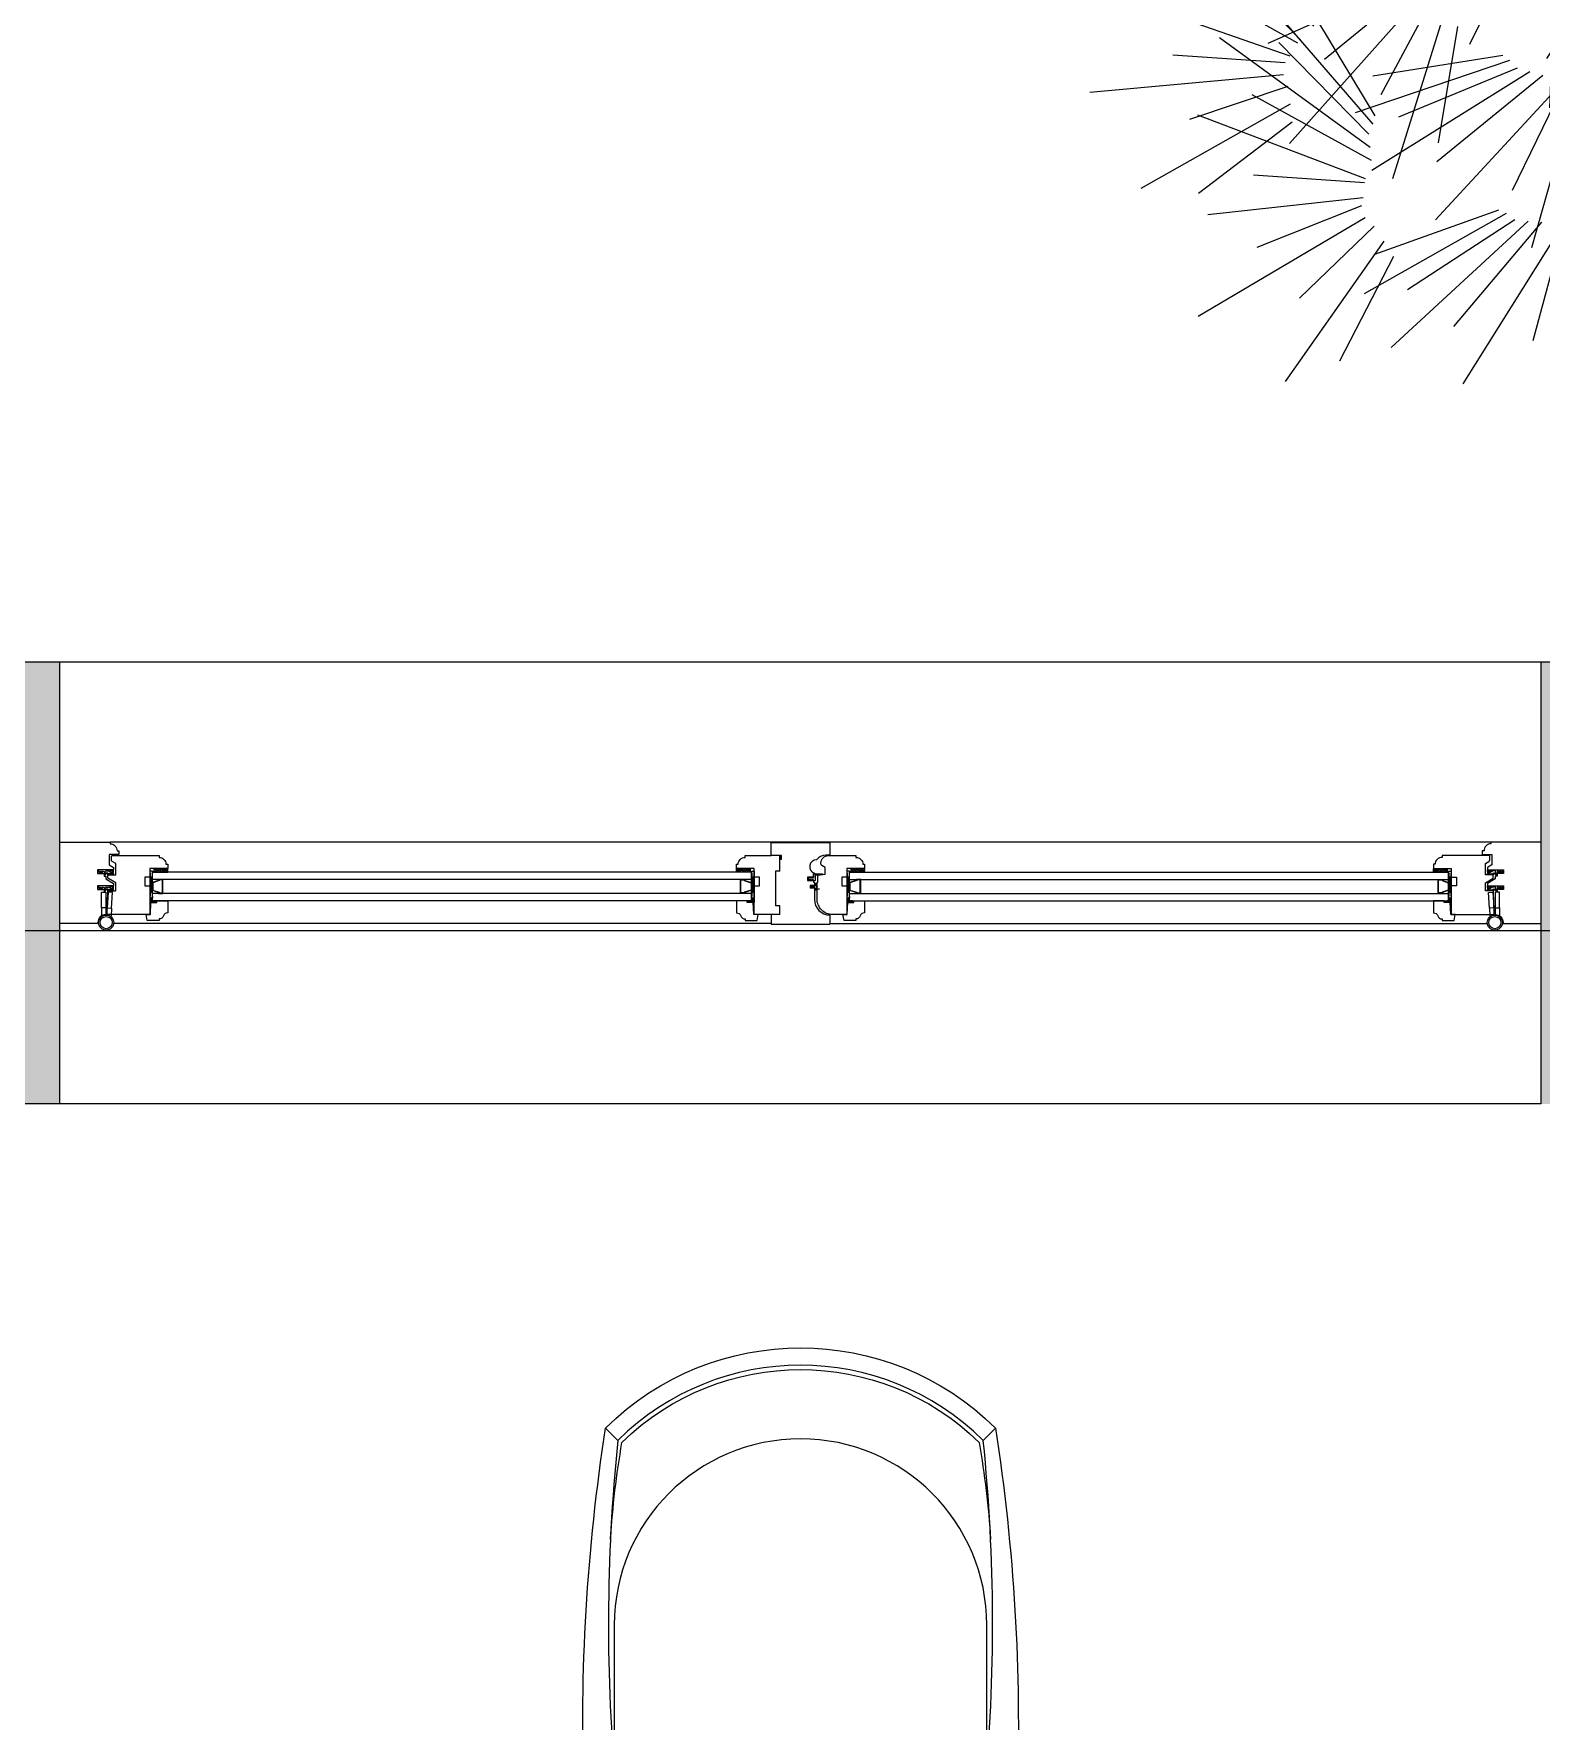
# Model space of a CAD drawing. Header units: millimetres. Extents: x 11159 to 50121, y 18346 to 37577.
# Drawn here: x 14350 to 16090, y 34044 to 35992 of the extents above; entities that cross this region are included whole.
import ezdxf

# ---------------------------------------------------------------- set-up
doc = ezdxf.new("R2010")
doc.units = ezdxf.units.MM
for name, color, linetype in [('axis', 40, 'Continuous'), ('df', 7, 'Continuous'), ('furniture', 34, 'Continuous'), ('HATCH', 8, 'Continuous'), ('wall', 5, 'Continuous')]:
    doc.layers.add(name, color=color, linetype=linetype)

# ---------------------------------------------------------------- blocks, each defined once
blk = doc.blocks.new('rast1')
at = {"color": 0}
for p, q in [((0.1841, 0.798), (0.1634, 1.2463)), ((-0.2715, 0.7956), (-0.2016, 1.2036)), ((-0.1983, 0.7984), (-0.0166, 1.1886)), ((-0.3156, 0.792), (-0.4231, 1.1366)), ((0.1158, 0.7859), (-0.0635, 1.1388)), ((-0.3599, 0.7786), (-0.6579, 1.114)), ((-0.1445, 0.8018), (0.0882, 1.0978)), ((0.2269, 0.7806), (0.3602, 1.1161)), ((-0.2278, 0.7895), (-0.1316, 1.0894)), ((-0.2813, 0.7959), (-0.3132, 1.0506)), ((-0.1687, 0.8074), (-0.0009, 1.0515)), ((0.1571, 0.789), (0.091, 1.0192)), ((0.2121, 0.7933), (0.2407, 1.0515)), ((0.2634, 0.7557), (0.5745, 1.0288)), ((-0.3351, 0.7925), (-0.4754, 1.0112)), ((-0.125, 0.8013), (0.1003, 1.0047)), ((0.0746, 0.7827), (-0.081, 1.006)), ((0.256, 0.7621), (0.3914, 0.9801)), ((-0.1213, 0.5213), (-0.0965, 0.951)), ((-0.1883, 0.4916), (-0.274, 0.8966)), ((-0.0726, 0.5443), (0.0344, 0.9053)), ((0.3222, 0.7118), (0.7088, 0.9007)), ((0.6147, 0.605), (0.8766, 0.9018)), ((-0.4052, 0.7262), (-0.7667, 0.8877)), ((-0.5483, 0.4861), (-0.7666, 0.878)), ((-0.3752, 0.7546), (-0.5714, 0.8919)), ((-0.4584, 0.4835), (-0.3017, 0.8666)), ((0.2936, 0.7234), (0.557, 0.8959)), ((0.5965, 0.6421), (0.7467, 0.8691)), ((-0.5021, 0.4895), (-0.5324, 0.8493)), ((-0.0971, 0.5405), (-0.0313, 0.8294)), ((-0.0542, 0.551), (0.08, 0.8233)), ((-0.3862, 0.4704), (-0.1244, 0.8119)), ((-0.1454, 0.5021), (-0.1668, 0.8163)), ((0.0933, 0.4197), (0.1631, 0.8094)), ((0.3507, 0.7001), (0.6348, 0.7843)), ((-0.4353, 0.6978), (-0.6967, 0.7735)), ((-0.4678, 0.4859), (-0.4439, 0.7415)), ((-0.2279, 0.472), (-0.4551, 0.7526)), ((0.1551, 0.3883), (0.4089, 0.7583)), ((0.3661, 0.6806), (0.7332, 0.7642)), ((-0.5211, 0.4943), (-0.6107, 0.7382)), ((-0.417, 0.4681), (-0.2581, 0.74)), ((-0.1975, 0.4883), (-0.3212, 0.7132)), ((-0.0976, 0.2768), (-0.0355, 0.7027)), ((0.0585, 0.4421), (0.0691, 0.714)), ((0.6328, 0.5678), (0.8224, 0.7141)), ((0.6512, 0.546), (1.0602, 0.7305)), ((-0.6039, 0.4447), (-0.9219, 0.6807)), ((-0.3555, 0.4727), (-0.1387, 0.6747)), ((-0.333, 0.462), (-0.0417, 0.7006)), ((-0.167, 0.2531), (-0.217, 0.6639)), ((0.3809, 0.6679), (0.684, 0.6843)), ((-0.7189, 0.3525), (-0.9725, 0.6308)), ((-0.7151, 0.3716), (-0.8787, 0.6274)), ((-0.5684, 0.466), (-0.7303, 0.6425)), ((-0.2641, 0.4432), (-0.665, 0.6448)), ((-0.047, 0.2954), (0.091, 0.6458)), ((-0.2462, 0.4653), (-0.4574, 0.6167)), ((-0.3141, 0.4573), (-0.0501, 0.6071)), ((0.1281, 0.3974), (0.2142, 0.6209)), ((0.6571, 0.5182), (0.9076, 0.5869)), ((-0.6395, 0.4235), (-0.8783, 0.554)), ((-0.1233, 0.2598), (-0.1172, 0.5746)), ((-0.0719, 0.2938), (0.0189, 0.5759)), ((-0.0282, 0.3005), (0.1292, 0.5601)), ((0.1746, 0.3676), (0.3531, 0.5564)), ((-0.7244, 0.2989), (-1.0793, 0.5424)), ((-0.7284, 0.3295), (-0.9415, 0.5353)), ((-0.2081, 0.237), (-0.41, 0.5363)), ((0.1158, 0.0964), (0.097, 0.5098)), ((0.1787, 0.3485), (0.4874, 0.5358)), ((0.1868, 0.1148), (0.2809, 0.5347)), ((-0.2695, 0.4153), (-0.5026, 0.4704)), ((-0.1764, 0.2505), (-0.2801, 0.4853)), ((0.2386, 0.1295), (0.4027, 0.4684)), ((0.6507, 0.4997), (1.0117, 0.4996)), ((-0.2467, 0.2114), (-0.6285, 0.4472)), ((0.6411, 0.4566), (1.0096, 0.2682)), ((0.6442, 0.4659), (0.8968, 0.4204)), ((0.7643, 0.085), (0.9514, 0.4339)), ((-0.7205, 0.2683), (-1.0004, 0.4126)), ((-0.287, 0.3778), (-0.6825, 0.3943)), ((-0.2269, 0.2319), (-0.4241, 0.4011)), ((0.0736, 0.0834), (-0.1051, 0.3971)), ((0.1598, 0.0997), (0.1898, 0.4132)), ((0.1908, 0.3162), (0.4303, 0.4085)), ((0.2137, 0.1298), (0.3255, 0.4041)), ((0.6222, 0.4167), (0.8797, 0.2355)), ((-0.7337, 0.2262), (-1.1246, 0.3624)), ((0.2578, 0.1332), (0.4344, 0.38)), ((0.6216, 0.355), (0.8046, 0.122)), ((0.6219, 0.3859), (0.9401, 0.0961)), ((0.7381, 0.117), (0.8325, 0.3723)), ((-0.3044, 0.3402), (-0.5753, 0.314)), ((0.0331, 0.0609), (-0.3297, 0.3249)), ((0.1062, 0.0946), (0.0206, 0.3365)), ((0.1928, 0.3067), (0.6056, 0.3369)), ((0.6027, 0.3151), (0.7298, 0.0394)), ((0.6091, 0.3335), (0.8222, 0.0231)), ((0.8133, 0.036), (1.1693, 0.3091)), ((-0.2545, 0.1841), (-0.4819, 0.2593)), ((0.0544, 0.0798), (-0.1294, 0.2635)), ((0.1974, 0.2627), (0.5116, 0.2415)), ((0.2132, 0.2362), (0.6356, 0.1537)), ((0.6082, 0.1551), (0.8649, 0.2453)), ((0.7905, 0.0529), (0.9416, 0.2388)), ((-0.7356, 0.2166), (-0.992, 0.2271)), ((-0.2751, 0.1482), (-0.6677, 0.1992)), ((0.229, 0.2097), (0.5063, 0.1055)), ((-0.7374, 0.1821), (-1.095, 0.1329)), ((-0.7412, 0.163), (-0.98, 0.0607)), ((-0.4994, -0.0262), (-0.8204, 0.1704)), ((-0.5011, -0.0068), (-0.7294, 0.1932)), ((0.2294, 0.1848), (0.5727, 0.0301)), ((0.2336, 0.1658), (0.4853, -0.0039)), ((0.6002, 0.1145), (0.9882, 0.193)), ((-0.7315, 0.1363), (-1.1114, -0.1025)), ((-0.7104, 0.1172), (-0.8781, -0.0537)), ((-0.6542, -0.2278), (-0.7539, 0.1353)), ((0.0233, 0.0342), (-0.1977, 0.1264)), ((0.8254, 0.0102), (1.0536, 0.1344)), ((-0.6873, 0.0829), (-0.9061, -0.2471)), ((-0.6834, -0.273), (-0.8893, 0.1049)), ((-0.5021, -0.051), (-0.7641, 0.0873)), ((-0.3036, 0.0902), (-0.6765, 0.038)), ((-0.6422, -0.2124), (-0.6719, 0.0897)), ((-0.3173, 0.1041), (-0.6207, 0.1134)), ((-0.2958, 0.1124), (-0.5679, 0.1099)), ((0, 0), (-0.3876, 0.0806)), ((-0.4898, -0.0793), (-0.8984, 0.0557)), ((-0.6642, 0.0485), (-0.7819, -0.1968)), ((-0.2625, 0.0554), (-0.6637, -0.1001)), ((-0.2899, 0.0694), (-0.5801, 0.0096)), ((-0.235, 0.0414), (-0.5121, -0.1082)), ((0.3304, 0.067), (0.5974, 0.0142)), ((0.5922, 0.0739), (0.8317, 0.0761)), ((0.5937, 0.0455), (1.0311, -0.0544)), ((0.8235, -0.0092), (1.175, 0.0732)), ((-0.6731, -0.244), (-0.7697, 0.0361)), ((-0.2077, 0.0067), (-0.5407, -0.2391)), ((0.2754, 0.0052), (0.4828, -0.1146)), ((0.3029, 0.0361), (0.677, -0.0935)), ((0.5654, 0.0088), (0.8531, -0.2093)), ((0.5816, 0.0197), (0.8228, -0.0768)), ((-0.7247, -0.3336), (-1.0113, -0.035)), ((-0.2008, -0.0003), (-0.3542, -0.2061)), ((-0.1734, -0.0212), (-0.3346, -0.3442)), ((-0.0233, -0.0342), (-0.2948, -0.0161)), ((-0.1597, -0.0351), (-0.21, -0.29)), ((-0.1045, -0.0355), (-0.0581, -0.2705)), ((-0.0632, -0.0359), (0.0857, -0.4027)), ((-0.0218, -0.0362), (0.1143, -0.2719)), ((0.2193, -0.0372), (0.3562, -0.3712)), ((0.2388, -0.0361), (0.3975, -0.2418)), ((0.2623, -0.02), (0.5882, -0.3284)), ((0.5317, -0.0197), (0.7117, -0.3924)), ((0.5398, -0.0143), (0.7137, -0.203)), ((0.6718, -0.2942), (0.9708, -0.0346)), ((0.8249, -0.0437), (1.0812, -0.0301)), ((-0.6938, -0.3021), (-0.8778, -0.0465)), ((-0.4775, -0.1075), (-0.7865, -0.0469)), ((0.0302, -0.0629), (-0.1766, -0.2851)), ((0.0497, -0.0618), (-0.1565, -0.3768)), ((-0.1322, -0.0422), (-0.1495, -0.4906)), ((0.0743, -0.0652), (-0.0718, -0.323)), ((0.103, -0.0538), (-0.0443, -0.4582)), ((0.1316, -0.0423), (0.0617, -0.3494)), ((0.1757, -0.0446), (0.1414, -0.4571)), ((0.1855, -0.0441), (0.2393, -0.295)), ((0.4737, -0.0645), (0.5524, -0.4877)), ((0.4925, -0.0401), (0.5884, -0.3401)), ((0.6587, -0.2549), (0.8377, -0.0499)), ((0.8239, -0.0534), (1.2258, -0.1525)), ((0.4157, -0.1094), (0.3505, -0.4059)), ((0.4318, -0.0985), (0.4143, -0.4746)), ((0.4548, -0.089), (0.46, -0.3852)), ((0.8147, -0.0966), (1.1068, -0.2141)), ((-0.4784, -0.1517), (-0.8917, -0.1298)), ((0.8214, -0.1266), (1.1975, -0.336)), ((-0.4776, -0.1614), (-0.7268, -0.2228)), ((0.8209, -0.1805), (1.0994, -0.434)), ((0.8282, -0.1567), (1.0596, -0.3417)), ((-0.7307, -0.3413), (-0.9545, -0.2157)), ((-0.4697, -0.195), (-0.7995, -0.3419)), ((-0.468, -0.2144), (-0.6688, -0.3793)), ((0.6849, -0.3335), (0.8922, -0.2135)), ((0.7001, -0.3575), (1.13, -0.2288)), ((0.819, -0.1999), (1.0057, -0.4393)), ((-0.748, -0.3712), (-1.089, -0.2529)), ((-0.5564, -0.5283), (-0.8025, -0.2433)), ((-0.4512, -0.2374), (-0.7496, -0.5726)), ((-0.5522, -0.5093), (-0.7088, -0.2493)), ((-0.4256, -0.2499), (-0.5392, -0.4608)), ((0.3391, -0.2601), (0.6102, -0.2362)), ((-0.3939, -0.2764), (-0.5122, -0.6542)), ((-0.3622, -0.303), (-0.4069, -0.5714)), ((0.3214, -0.2975), (0.7168, -0.3174)), ((-0.5634, -0.5818), (-0.9116, -0.3289)), ((-0.5665, -0.5511), (-0.7741, -0.3397)), ((0.3036, -0.3349), (0.5362, -0.3919)), ((-0.76, -0.3866), (-1.0192, -0.3694)), ((-0.2415, -0.381), (-0.5981, -0.502)), ((-0.2575, -0.3699), (-0.5574, -0.4175)), ((0.2799, -0.3847), (0.4898, -0.5379)), ((0.298, -0.3627), (0.6972, -0.5677)), ((0.7023, -0.3858), (0.9598, -0.3509)), ((-0.7635, -0.4148), (-1.2104, -0.4552)), ((-0.1946, -0.4076), (-0.5598, -0.6353)), ((-0.2242, -0.3989), (-0.4981, -0.5119)), ((-0.165, -0.4162), (-0.4093, -0.6149)), ((0.1788, -0.4206), (0.1975, -0.735)), ((0.2218, -0.4105), (0.3041, -0.8162)), ((0.231, -0.4073), (0.3528, -0.6332)), ((0.2615, -0.3912), (0.4864, -0.6737)), ((0.6936, -0.4033), (1.0514, -0.4512)), ((-0.7533, -0.4413), (-0.9804, -0.5176)), ((-0.5603, -0.6125), (-0.8362, -0.4607)), ((-0.1317, -0.4452), (-0.413, -0.7489)), ((-0.1237, -0.4508), (-0.2359, -0.6816)), ((-0.0928, -0.4662), (-0.1909, -0.8137)), ((-0.0225, -0.4674), (0.067, -0.6896)), ((0.1056, -0.4622), (-0.0044, -0.8223)), ((0.0182, -0.46), (0.233, -0.7927)), ((0.0589, -0.4526), (0.2366, -0.6588)), ((0.1302, -0.4586), (0.062, -0.7469)), ((0.1545, -0.4396), (0.1262, -0.8691)), ((0.6783, -0.4447), (1.0186, -0.6803)), ((0.6827, -0.436), (0.927, -0.5145)), ((-0.7483, -0.4824), (-1.093, -0.6772)), ((-0.0768, -0.4773), (-0.0786, -0.7371)), ((0.0872, -0.4688), (-0.0493, -0.7399)), ((-0.0484, -0.4792), (0.0183, -0.9229)), ((0.6543, -0.4818), (0.8855, -0.6955)), ((-0.5747, -0.6542), (-0.9617, -0.5076)), ((-0.7433, -0.5235), (-0.9596, -0.6887)), ((0.6456, -0.5429), (0.796, -0.7981)), ((0.6499, -0.5123), (0.9269, -0.8417)), ((0.528, -0.573), (0.7987, -0.6009)), ((0.6215, -0.5799), (0.7109, -0.87)), ((0.6303, -0.5625), (0.8004, -0.8984)), ((0.5035, -0.6064), (0.888, -0.7008)), ((-0.5768, -0.6637), (-0.8329, -0.6464)), ((0.479, -0.6397), (0.6966, -0.7398)), ((-0.5795, -0.6981), (-0.9383, -0.7378)), ((0.3402, -0.7003), (0.299, -1.0125)), ((0.3843, -0.6985), (0.3882, -1.1124)), ((0.394, -0.6971), (0.4708, -0.9419)), ((0.427, -0.6871), (0.5942, -1.007)), ((0.4463, -0.6842), (0.6233, -0.8743)), ((0.4682, -0.666), (0.8213, -0.9429)), ((-0.5838, -0.7172), (-0.8252, -0.8131)), ((-0.2497, -0.7346), (-0.5774, -0.9201)), ((-0.2676, -0.7267), (-0.5532, -0.8294)), ((0.2411, -0.7302), (0.0557, -0.9706)), ((0.2604, -0.7273), (0.0842, -1.06)), ((0.2853, -0.7284), (0.1636, -0.9986)), ((0.3127, -0.7144), (0.2035, -1.1306)), ((-0.5748, -0.7442), (-0.961, -0.9726)), ((-0.5542, -0.7638), (-0.7265, -0.9302)), ((-0.1987, -0.7519), (-0.5149, -1.0439)), ((-0.2294, -0.7489), (-0.4774, -0.9111)), ((-0.168, -0.7548), (-0.3708, -0.9957)), ((-0.1299, -0.7771), (-0.3494, -1.128)), ((-0.0184, -0.7785), (0.111, -0.9801)), ((0.0202, -0.7636), (0.2933, -1.0503)), ((0.0588, -0.7488), (0.2719, -0.918)), ((-0.5321, -0.7987), (-0.7597, -1.1227)), ((-0.1209, -0.7811), (-0.1881, -1.0288)), ((-0.0878, -0.7905), (-0.1191, -1.1501)), ((-0.0699, -0.7984), (-0.0232, -1.054)), ((-0.0417, -0.7949), (0.1067, -1.2183)), ((-0.5099, -0.8337), (-0.6342, -1.0758))]:
    blk.add_line(p, q, dxfattribs=at)
blk = doc.blocks.new('desk chair (pl)')
at = {"color": 0}
for p, q in [((-225, -92.5), (-210.9, -106.7)), ((210.9, -106.7), (225, -92.5)), ((-255, -515), (-250, -515)), ((-255, -560), (-255, -515)), ((-212.5, -515), (-210, -515)), ((-210, -515), (-210, -560)), ((210, -515), (210, -560)), ((212.5, -515), (210, -515)), ((212.5, -550), (212.5, -515)), ((255, -515), (250, -515)), ((255, -560), (255, -515)), ((-255, -560), (-210, -560)), ((-210, -555), (210, -555)), ((210, -560), (255, -560))]:
    blk.add_line(p, q, dxfattribs=at)
for points in [[(212.5, -550), (250, -550), (250, -515, 0.04725), (225, -92.5, 0.410928), (-225, -92.5, 0.04725), (-250, -515), (-250, -550), (-212.5, -550), (-212.5, -515, -0.048981), (-210.9, -106.7, -0.410928), (210.9, -106.7, -0.048981), (212.5, -515)], [(219.4, -220.7, 0.025809), (206.1, -109, 0.407387), (-206.1, -109, 0.025809), (-219.4, -220.7)], [(-215, -486.4), (-215, -320, -1), (215, -320), (215, -486.4)], [(-210, -535, 0.414214), (-205, -540), (205, -540, 0.414214), (210, -535)]]:
    blk.add_lwpolyline(points, format="xyb", dxfattribs=at)
blk = doc.blocks.new('Joint-K7335')
at = {"layer": 'df', "color": 7}
for points in [[(3.9, 10.7, -0.206505), (4.5, 11.8, -0.277528), (4.6, 11.7), (4.7, 11.5, 0.626267), (5.4, 11.5, 0.131441), (5.5, 11.7), (5.5, 18, 0.509109), (4.6, 18.4, -0.294424), (2, 18.3, 0.173488), (1.3, 18.5), (0, 18.5), (0, 2.1, 0.415334), (1.2, 0.9, 0.048115), (1.5, 0.9, 0.113375), (1.5, 1), (4, 2.8, 0.235966), (4, 2.9), (4, 3.3, 0.247659), (4, 3.4, 0.287937), (3.6, 3.4), (1.8, 2.3, -0.576722), (1.5, 2.5), (1.5, 3.3, -0.235966), (1.6, 3.5), (4, 5.3, 0.235966), (4, 5.3), (4, 5.7, 0.247659), (4, 5.8, 0.287937), (3.6, 5.8), (1.8, 4.8, -0.576722), (1.5, 5), (1.5, 6.3, -0.384094), (2.6, 7.5, -0.021813), (2.7, 7.5), (6.5, 7.5), (6.5, 7.6, 0.333043), (5.7, 8.5, -0.293245), (5.3, 8.9, 0.008528), (5.2, 9.3, 0.265517), (5, 9.5, 0.023748), (4.8, 9.5, -0.356149), (3.9, 10.7, -0.356149)], [(3.2, 10.8, 0.355005), (4.6, 8.8, -0.567624), (4.7, 8.8, -0.24708), (4.4, 8.7), (2.2, 9, -0.351704), (1.2, 10.1), (1.2, 12.9, -0.414214), (1.5, 13.2), (1.6, 13.2, 0.277073), (1.9, 13.4), (3.7, 16.8, -0.041112), (3.8, 17), (4.1, 17.7, -0.50666), (4.6, 17.7, -0.2771), (4.6, 17.5), (4.6, 13.3, 0.213422), (4.7, 13.1, -0.886227), (4.4, 12.6, 0.250571), (3.2, 10.8)]]:
    blk.add_lwpolyline(points, format="xyb", dxfattribs=at)
blk.add_lwpolyline([(1.6, 17.8, 0.632714), (1, 17.6), (1, 14.2, 0.78091), (1.6, 14.1), (3.2, 17.1, -0.117333), (3.3, 17.2, 1.218085), (3, 17.5, -0.285776), (2.7, 17.3, -0.145588)], format="xyb", close=True, dxfattribs=at)

msp = doc.modelspace()

# ---------------------------------------------------------------- hatches: boundary and pattern name
at = {"ltscale": 10}
h = msp.add_hatch(dxfattribs=at)
h.set_pattern_fill('ANSI35', color=4, scale=0.2, style=0)
h.set_pattern_definition([(135, (15122.5235, 32358.0603), (0.8980256, 0.8980256), []), (135, (15121.6255, 32358.0603), (0.8980256, 0.8980256), [1.5875, -0.3175, 0, -0.3175])])
h.paths.add_polyline_path([(15213.1, 35043), (15211.1, 35043), (15211.1, 35039), (15213.1, 35039)])
h = msp.add_hatch(dxfattribs=at)
h.set_pattern_fill('BRASS', color=4, scale=0.3, angle=-45, style=0)
h.set_pattern_definition([(315, (11821.5777, 34222.4435), (1.3470384, 1.3470384), []), (315, (11822.2512, 34223.117), (1.3470384, 1.3470384), [0.9525, -0.47625])])
h.paths.add_polyline_path([(14488.6, 35028), (14488.6, 35024), (14500.6, 35024), (14500.6, 35028)])
h = msp.add_hatch(dxfattribs=at)
h.set_pattern_fill('ANGLE', color=4, scale=0.15, angle=-45, style=0)
h.set_pattern_definition([(315, (11821.5777, 34222.4435), (0.74087113, 0.74087113), [0.762, -0.28575]), (45, (11821.5777, 34222.4435), (-0.74087113, 0.74087113), [0.762, -0.28575])])
h.paths.add_polyline_path([(14500.6, 35028), (14500.6, 35024), (14504.6, 35024), (14504.6, 35028)])
h = msp.add_hatch(dxfattribs=at)
h.set_pattern_fill('ANGLE', color=4, scale=0.15, angle=-45, style=0)
h.set_pattern_definition([(225, (17844.1481, 34222.4435), (-0.74087113, 0.74087113), [0.762, -0.28575]), (135, (17844.1481, 34222.4435), (0.74087113, 0.74087113), [0.762, -0.28575])])
h.paths.add_polyline_path([(15165.1, 35028), (15165.1, 35024), (15161.1, 35024), (15161.1, 35028)])
h = msp.add_hatch(dxfattribs=at)
h.set_pattern_fill('BRASS', color=4, scale=0.3, angle=-45, style=0)
h.set_pattern_definition([(225, (17844.1481, 34222.4435), (-1.3470384, 1.3470384), []), (225, (17843.4746, 34223.117), (-1.3470384, 1.3470384), [0.9525, -0.47625])])
h.paths.add_polyline_path([(15177.1, 35028), (15177.1, 35024), (15165.1, 35024), (15165.1, 35028)])
h = msp.add_hatch(dxfattribs=at)
h.set_pattern_fill('BRASS', color=4, scale=0.3, angle=-45, style=0)
h.set_pattern_definition([(315, (12626.0777, 34222.4435), (1.3470384, 1.3470384), []), (315, (12626.7512, 34223.117), (1.3470384, 1.3470384), [0.9525, -0.47625])])
h.paths.add_polyline_path([(15293.1, 35028), (15293.1, 35024), (15305.1, 35024), (15305.1, 35028)])
h = msp.add_hatch(dxfattribs=at)
h.set_pattern_fill('ANGLE', color=4, scale=0.15, angle=-45, style=0)
h.set_pattern_definition([(315, (12626.0777, 34222.4435), (0.74087113, 0.74087113), [0.762, -0.28575]), (45, (12626.0777, 34222.4435), (-0.74087113, 0.74087113), [0.762, -0.28575])])
h.paths.add_polyline_path([(15305.1, 35028), (15305.1, 35024), (15309.1, 35024), (15309.1, 35028)])
h = msp.add_hatch()
h.set_pattern_fill('ANGLE', color=256, scale=0.15, angle=-45, style=0)
h.set_pattern_definition([(225, (18648.6481, 34222.4435), (-0.74087113, 0.74087113), [0.762, -0.28575]), (135, (18648.6481, 34222.4435), (0.74087113, 0.74087113), [0.762, -0.28575])])
h.paths.add_polyline_path([(15969.6, 35028), (15969.6, 35024), (15965.6, 35024), (15965.6, 35028)])
h = msp.add_hatch()
h.set_pattern_fill('BRASS', color=256, scale=0.3, angle=-45, style=0)
h.set_pattern_definition([(225, (18648.6481, 34222.4435), (-1.3470384, 1.3470384), []), (225, (18647.9746, 34223.117), (-1.3470384, 1.3470384), [0.9525, -0.47625])])
h.paths.add_polyline_path([(15981.6, 35028), (15981.6, 35024), (15969.6, 35024), (15969.6, 35028)])
h = msp.add_hatch(dxfattribs=at)
h.set_pattern_fill('ANGLE', color=4, scale=0.15, angle=-45, style=0)
h.set_pattern_definition([(315, (11821.5777, 34209.4435), (0.74087113, 0.74087113), [0.762, -0.28575]), (45, (11821.5777, 34209.4435), (-0.74087113, 0.74087113), [0.762, -0.28575])])
edge = h.paths.add_edge_path()
edge.add_line((14484.1, 34991), (14487.1, 34991))
edge.add_line((14487.1, 34991), (14487.1, 34993))
edge.add_arc((14485.6, 34992.6), 1.55, 14.793, 165.207)
edge.add_line((14484.1, 34993), (14484.1, 34991))
h = msp.add_hatch(dxfattribs=at)
h.set_pattern_fill('ANGLE', color=4, scale=0.15, angle=-45, style=0)
h.set_pattern_definition([(315, (11816.0777, 34209.4435), (0.74087113, 0.74087113), [0.762, -0.28575]), (45, (11816.0777, 34209.4435), (-0.74087113, 0.74087113), [0.762, -0.28575])])
edge = h.paths.add_edge_path()
edge.add_line((14484.6, 34989), (14490.6, 34989))
edge.add_arc((14489.9, 34990), 1.25, 306.8699, 413.1301)
edge.add_line((14490.6, 34991), (14484.6, 34991))
edge.add_arc((14485.3, 34990), 1.23, 125.8841, 234.1159)
h = msp.add_hatch(dxfattribs=at)
h.set_pattern_fill('ANGLE', color=4, scale=0.15, angle=-45, style=0)
h.set_pattern_definition([(225, (17849.6481, 34209.4435), (-0.74087113, 0.74087113), [0.762, -0.28575]), (135, (17849.6481, 34209.4435), (0.74087113, 0.74087113), [0.762, -0.28575])])
edge = h.paths.add_edge_path()
edge.add_line((15181.1, 34989), (15175.1, 34989))
edge.add_arc((15175.9, 34990), 1.25, 126.8699, 233.1301, ccw=False)
edge.add_line((15175.1, 34991), (15181.1, 34991))
edge.add_arc((15180.4, 34990), 1.23, -54.1159, 54.1159, ccw=False)
h = msp.add_hatch(dxfattribs=at)
h.set_pattern_fill('ANGLE', color=4, scale=0.15, angle=-45, style=0)
h.set_pattern_definition([(225, (17844.1481, 34209.4435), (-0.74087113, 0.74087113), [0.762, -0.28575]), (135, (17844.1481, 34209.4435), (0.74087113, 0.74087113), [0.762, -0.28575])])
edge = h.paths.add_edge_path()
edge.add_line((15181.6, 34991), (15178.6, 34991))
edge.add_line((15178.6, 34991), (15178.6, 34993))
edge.add_arc((15180.1, 34992.6), 1.55, 14.793, 165.207, ccw=False)
edge.add_line((15181.6, 34993), (15181.6, 34991))
h = msp.add_hatch(dxfattribs=at)
h.set_pattern_fill('ANGLE', color=4, scale=0.15, angle=-45, style=0)
h.set_pattern_definition([(315, (12626.0777, 34209.4435), (0.74087113, 0.74087113), [0.762, -0.28575]), (45, (12626.0777, 34209.4435), (-0.74087113, 0.74087113), [0.762, -0.28575])])
edge = h.paths.add_edge_path()
edge.add_line((15288.6, 34991), (15291.6, 34991))
edge.add_line((15291.6, 34991), (15291.6, 34993))
edge.add_arc((15290.1, 34992.6), 1.55, 14.793, 165.207)
edge.add_line((15288.6, 34993), (15288.6, 34991))
h = msp.add_hatch(dxfattribs=at)
h.set_pattern_fill('ANGLE', color=4, scale=0.15, angle=-45, style=0)
h.set_pattern_definition([(315, (12620.5777, 34209.4435), (0.74087113, 0.74087113), [0.762, -0.28575]), (45, (12620.5777, 34209.4435), (-0.74087113, 0.74087113), [0.762, -0.28575])])
edge = h.paths.add_edge_path()
edge.add_line((15289.1, 34989), (15295.1, 34989))
edge.add_arc((15294.4, 34990), 1.25, 306.8699, 413.1301)
edge.add_line((15295.1, 34991), (15289.1, 34991))
edge.add_arc((15289.8, 34990), 1.23, 125.8841, 234.1159)
h = msp.add_hatch()
h.set_pattern_fill('ANGLE', color=256, scale=0.15, angle=-45, style=0)
h.set_pattern_definition([(225, (18654.1481, 34209.4435), (-0.74087113, 0.74087113), [0.762, -0.28575]), (135, (18654.1481, 34209.4435), (0.74087113, 0.74087113), [0.762, -0.28575])])
edge = h.paths.add_edge_path()
edge.add_line((15985.6, 34989), (15979.6, 34989))
edge.add_arc((15980.4, 34990), 1.25, 126.8699, 233.1301, ccw=False)
edge.add_line((15979.6, 34991), (15985.6, 34991))
edge.add_arc((15984.9, 34990), 1.23, -54.1159, 54.1159, ccw=False)
h = msp.add_hatch()
h.set_pattern_fill('ANGLE', color=256, scale=0.15, angle=-45, style=0)
h.set_pattern_definition([(225, (18648.6481, 34209.4435), (-0.74087113, 0.74087113), [0.762, -0.28575]), (135, (18648.6481, 34209.4435), (0.74087113, 0.74087113), [0.762, -0.28575])])
edge = h.paths.add_edge_path()
edge.add_line((15986.1, 34991), (15983.1, 34991))
edge.add_line((15983.1, 34991), (15983.1, 34993))
edge.add_arc((15984.6, 34992.6), 1.55, 14.793, 165.207, ccw=False)
edge.add_line((15986.1, 34993), (15986.1, 34991))
at = {"layer": 'HATCH', "true_color": 0x2b2b2b}
h = msp.add_hatch(color=250, dxfattribs=at)
h.dxf.hatch_style = 1
h.paths.add_polyline_path([(28745.1, 35266.4), (23290.1, 35266.4), (23290.1, 34756.4), (24035.1, 34756.4), (24035.1, 33047.5), (23905.1, 33047.5), (23905.1, 32525.3), (24035.1, 32525.3), (24035.1, 30816.4), (20510.1, 30816.4), (20510.1, 29176.4), (20835.1, 29176.4), (20835.1, 29296.4), (20760.1, 29296.4), (20760.1, 30696.4), (21640.1, 30696.4), (21640.1, 29296.4), (21545.1, 29296.4), (21545.1, 29176.4), (21855.1, 29176.4), (21855.1, 29296.4), (21760.1, 29296.4), (21760.1, 30696.4), (23235.1, 30696.4), (23235.1, 30296.4), (24035.1, 30296.4), (24035.1, 29296.4), (22565.1, 29296.4), (22565.1, 29176.4), (23290.1, 29176.4), (23290.1, 28981.4), (23410.1, 28981.4), (23410.1, 29176.4), (24425.1, 29176.4), (24425.1, 28981.4), (24545.1, 28981.4), (24545.1, 34756.4), (28235.1, 34756.4), (28235.1, 26756.4), (27990.1, 26756.4), (27990.1, 26246.4), (28745.1, 26246.4)])
h.paths.add_polyline_path([(24035.1, 30416.4), (23355.1, 30416.4), (23355.1, 30696.4), (24035.1, 30696.4)], flags=16)
h.paths.add_polyline_path([(24790.1, 26756.4), (24545.1, 26756.4), (24545.1, 28171.4), (24425.1, 28171.4), (24425.1, 27976.4), (23410.1, 27976.4), (23410.1, 28171.4), (23290.1, 28171.4), (23290.1, 27976.4), (22565.1, 27976.4), (22565.1, 27856.4), (24035.1, 27856.4), (24035.1, 24356.4), (23500.1, 24356.4), (23500.1, 23846.4), (24545.1, 23846.4), (24545.1, 26246.4), (24790.1, 26246.4)])
h.paths.add_polyline_path([(21990.1, 24356.4), (21230.1, 24356.4), (21230.1, 27856.4), (21855.1, 27856.4), (21855.1, 27976.4), (20510.1, 27976.4), (20510.1, 27856.4), (21110.1, 27856.4), (21110.1, 24356.4), (20760.1, 24356.4), (20760.1, 24506.4), (20510.1, 24506.4), (20510.1, 23756.4), (20045.1, 23756.4), (20045.1, 23246.4), (20945.1, 23246.4), (20945.1, 23846.4), (21990.1, 23846.4)])
h.paths.add_polyline_path([(17625.1, 23756.4), (17160.1, 23756.4), (17160.1, 24551.3), (16910.1, 24551.3), (16910.1, 24356.4), (15680.1, 24356.4), (15680.1, 23846.4), (16725.1, 23846.4), (16725.1, 23246.4), (17625.1, 23246.4)])
h.paths.add_polyline_path([(14170.1, 24356.4), (13635.1, 24356.4), (13635.1, 27856.4), (16910.1, 27856.4), (16910.1, 26261.3), (17160.1, 26261.3), (17160.1, 30816.4), (17160.1, 31066.4), (16910.1, 31066.4), (16910.1, 30816.4), (16090.1, 30816.4), (16090.1, 30696.4), (16910.1, 30696.4), (16910.1, 27976.4), (13635.1, 27976.4), (13635.1, 28801.4), (13125.1, 28801.4), (13125.1, 23846.4), (14170.1, 23846.4)])
h.paths.add_polyline_path([(13635.1, 34756.4), (14380.1, 34756.4), (14380.1, 35266.4), (13125.1, 35266.4), (13125.1, 30311.4), (13635.1, 30311.4), (13635.1, 30696.4), (14380.1, 30696.4), (14380.1, 30816.4), (13635.1, 30816.4)])
h.paths.add_polyline_path([(17980.1, 35266.4), (16090.1, 35266.4), (16090.1, 34756.4), (16910.1, 34756.4), (16910.1, 34506.4), (17160.1, 34506.4), (17160.1, 34756.4), (17980.1, 34756.4)])
h.paths.add_polyline_path([(21580.1, 35266.4), (19690.1, 35266.4), (19690.1, 34756.4), (21580.1, 34756.4)])
h.paths.add_polyline_path([(20533, 36456.4), (20133, 36456.4), (20133, 36056.4), (20533, 36056.4)])
h.paths.add_polyline_path([(17537.2, 36456.4), (17137.2, 36456.4), (17137.2, 36056.4), (17537.2, 36056.4)])
h.paths.add_polyline_path([(20945.1, 21356.4), (20435.1, 21356.4), (20435.1, 20846.4), (20945.1, 20846.4)])
h.paths.add_polyline_path([(17235.1, 21356.4), (16725.1, 21356.4), (16725.1, 20846.4), (17235.1, 20846.4)])
h.paths.add_polyline_path([(19180.1, 30816.4), (17160.1, 30816.4), (17160.1, 30696.4), (19180.1, 30696.4)])

# ---------------------------------------------------------------- linework, layer by layer
at = {"color": 8, "ltscale": 10}
for p, q in [((16032.1, 35058.7), (14438.1, 35058.7)), ((15201.1, 34964.7), (14442.3, 34964.7)), ((15269.1, 34964.7), (16027.9, 34964.7))]:
    msp.add_line(p, q, dxfattribs=at)
for p, q in [((15201.1, 35058), (15269.1, 35058)), ((15201.1, 35043), (15201.1, 35058)), ((15211.1, 35043), (15201.1, 35043)), ((15211.1, 35025), (15211.1, 35043)), ((15269.1, 35043.5), (15264.1, 35043.5)), ((15269.1, 35058), (15269.1, 35043.5)), ((15178.6, 34991), (15178.6, 35024)), ((15211.1, 35025), (15206.1, 35025)), ((15206.1, 35025), (15206.1, 34985)), ((15983.1, 34991), (15983.1, 35024)), ((15251.1, 35005.5), (15251.1, 34992.5)), ((15257.1, 35004.5), (15254.1, 35004.5)), ((14431.1, 35000.7), (14433.1, 35000.7)), ((15211.1, 34985), (15206.1, 34985)), ((15211.1, 34975), (15211.1, 34985)), ((15257.1, 34984.5), (15256.3, 34984.5)), ((16039.1, 35000.7), (16037.1, 35000.7)), ((14424.1, 34964.7), (14424.9, 34964.7)), ((15201.1, 34975), (15201.1, 34964)), ((15211.1, 34975), (15201.1, 34975)), ((15201.1, 34964), (15269.1, 34964)), ((15269.1, 34974.5), (15269.1, 34964)), ((16046.1, 34964.7), (16045.3, 34964.7))]:
    msp.add_line(p, q)
at = {"color": 4, "ltscale": 10}
for p, q in [((14484.1, 35025), (14487.1, 34994)), ((14487.1, 35025), (14484.1, 34994)), ((15178.6, 35024), (14487.1, 35024)), ((14487.1, 34991), (14487.1, 35024)), ((15178.6, 35025), (15181.6, 34994)), ((15181.6, 35025), (15178.6, 34994)), ((15251.1, 35022.7), (15251.1, 35022.3)), ((15291.6, 35025), (15288.6, 34994)), ((15288.6, 35025), (15291.6, 34994)), ((15291.6, 35024), (15983.1, 35024)), ((15291.6, 34991), (15291.6, 35024)), ((15178.6, 35015.5), (14487.1, 35015.5)), ((15243.1, 35018.3), (15243.1, 35014.3)), ((15250.1, 35018.3), (15243.1, 35018.3)), ((15243.1, 35014.3), (15250.1, 35014.3)), ((15246.1, 35008.5), (15246.1, 35005.5)), ((15251.1, 35008.5), (15246.1, 35008.5)), ((15251.1, 35005.5), (15246.1, 35005.5)), ((15251.1, 35022.3), (15250.1, 35022.3)), ((15250.1, 35022.3), (15250.1, 35018.3)), ((15250.1, 35014.3), (15250.1, 35012.3)), ((15250.1, 35012.3), (15251.1, 35012.3)), ((15251.1, 35012.3), (15251.1, 35008.5)), ((15291.6, 35015.5), (15983.1, 35015.5)), ((15178.6, 34999.5), (14487.1, 34999.5)), ((15178.6, 34991), (14487.1, 34991)), ((15291.6, 34999.5), (15983.1, 34999.5)), ((15291.6, 34991), (15983.1, 34991)), ((14428.1, 34982.7), (14428.1, 34973.5)), ((14439.9, 34982.4), (14439.5, 34973.2)), ((16030.3, 34982.4), (16030.7, 34973.2)), ((16042.1, 34982.7), (16042.1, 34973.5))]:
    msp.add_line(p, q, dxfattribs=at)
at = {"color": 3}
for p, q in [((15986.1, 35025), (15983.1, 34994)), ((15983.1, 35025), (15986.1, 34994))]:
    msp.add_line(p, q, dxfattribs=at)
for points in [[(14433.1, 35000.7), (14433.1, 34975, 0.414214), (14424.1, 34966), (14424.1, 34964.7), (14380.1, 34964.7), (14380.1, 35058.7), (14438.1, 35058.7), (14438.1, 35056.7, -0.414214), (14446.1, 35048.7), (14448.1, 35048.7), (14448.1, 35044.5), (14437.1, 35044.5), (14437.1, 35032.5), (14442.1, 35029.5), (14442.1, 35027), (14441.6, 35026.5), (14423.6, 35026.5), (14423.6, 35022.5), (14431.1, 35022.5), (14431.1, 35019.2), (14433.1, 35019.2), (14433.1, 35016.4), (14442.1, 35011), (14442.1, 35008.5), (14441.6, 35008), (14423.6, 35008), (14423.6, 35004), (14431.1, 35004), (14431.1, 35000.7)], [(15201.1, 34975), (15181.6, 34975), (15181.6, 35008), (15187.6, 35008), (15187.6, 35018), (15181.6, 35018), (15181.6, 35028), (15161.1, 35028), (15161.1, 35033), (15163.1, 35033, -0.414214), (15171.1, 35041), (15171.1, 35043), (15201.1, 35043)], [(16037.1, 35000.7), (16037.1, 34975, -0.414214), (16046.1, 34966), (16046.1, 34964.7), (16090.1, 34964.7), (16090.1, 35058.7), (16032.1, 35058.7), (16032.1, 35056.7, 0.414214), (16024.1, 35048.7), (16022.1, 35048.7), (16022.1, 35044.5), (16033.1, 35044.5), (16033.1, 35032.5), (16028.1, 35029.5), (16028.1, 35027), (16028.6, 35026.5), (16046.6, 35026.5), (16046.6, 35022.5), (16039.1, 35022.5), (16039.1, 35019.2), (16037.1, 35019.2), (16037.1, 35016.4), (16028.1, 35011), (16028.1, 35008.5), (16028.6, 35008), (16046.6, 35008), (16046.6, 35004), (16039.1, 35004), (16039.1, 35000.7)]]:
    msp.add_lwpolyline(points, format="xyb")
for points in [[(14436.1, 35021), (14444.6, 35021), (14444.6, 35034), (14440.6, 35036.3, -0.267417), (14439.6, 35038.1), (14439.6, 35042.5), (14440.1, 35043), (14494.6, 35043), (14494.6, 35041, -0.414214), (14502.6, 35033), (14504.6, 35033), (14504.6, 35028), (14484.1, 35028), (14484.1, 35018), (14478.1, 35018), (14478.1, 35008), (14484.1, 35008), (14484.1, 34975), (14435.1, 34975), (14434.6, 34975.5), (14435.3, 35002), (14435.8, 35002.5), (14444.6, 35002.5), (14444.6, 35011.5), (14435.6, 35017), (14435.6, 35020.5)], [(15282.6, 35008), (15288.6, 35008), (15288.6, 34975), (15272.1, 34975, -0.414214), (15254.1, 34993), (15254.1, 35012.5), (15255.1, 35012.5), (15255.1, 35020.5), (15263.6, 35021.5), (15263.6, 35029.2), (15259.6, 35031.6, -0.263447), (15258.6, 35033.4), (15258.6, 35034.5, -0.414214), (15267.1, 35043), (15299.1, 35043), (15299.1, 35041, -0.414214), (15307.1, 35033), (15309.1, 35033), (15309.1, 35028), (15288.6, 35028), (15288.6, 35018), (15282.6, 35018)], [(16034.1, 35021), (16025.6, 35021), (16025.6, 35034), (16029.6, 35036.3, 0.267417), (16030.6, 35038.1), (16030.6, 35042.5), (16030.1, 35043), (15975.6, 35043), (15975.6, 35041, 0.414214), (15967.6, 35033), (15965.6, 35033), (15965.6, 35028), (15986.1, 35028), (15986.1, 35018), (15992.1, 35018), (15992.1, 35008), (15986.1, 35008), (15986.1, 34975), (16035.1, 34975), (16035.6, 34975.5), (16034.9, 35002), (16034.4, 35002.5), (16025.6, 35002.5), (16025.6, 35011.5), (16034.6, 35017), (16034.6, 35020.5)], [(15180.6, 34989), (15173.6, 34989), (15173.6, 34991), (15161.1, 34991), (15161.1, 34977, -0.327693), (15166.1, 34973.5, 0.327693), (15171.1, 34970), (15171.1, 34968), (15184.9, 34968), (15186.1, 34975), (15181.1, 34975), (15180.6, 34989)], [(15289.6, 34989), (15296.6, 34989), (15296.6, 34991), (15309.1, 34991), (15309.1, 34977, 0.327693), (15304.1, 34973.5, -0.327693), (15299.1, 34970), (15299.1, 34968), (15285.4, 34968), (15284.1, 34975), (15289.1, 34975), (15289.6, 34989)], [(15985.1, 34989), (15978.1, 34989), (15978.1, 34991), (15965.6, 34991), (15965.6, 34977, -0.327693), (15970.6, 34973.5, 0.327693), (15975.6, 34970), (15975.6, 34968), (15989.4, 34968), (15990.6, 34975), (15985.6, 34975), (15985.1, 34989)], [(15985.6, 34989), (15979.6, 34989, -0.5), (15979.6, 34991), (15985.6, 34991, -0.5108)], [(15986.1, 34991), (15983.1, 34991), (15983.1, 34993, -0.770201), (15986.1, 34993)]]:
    msp.add_lwpolyline(points, format="xyb", close=True)
at = {"color": 4, "ltscale": 10}
for points in [[(15213.1, 35043), (15211.1, 35043), (15211.1, 35039), (15213.1, 35039)], [(14484.1, 34994), (14487.1, 34994), (14487.1, 35025), (14484.1, 35025)], [(14488.6, 35028), (14488.6, 35024), (14500.6, 35024), (14500.6, 35028)], [(14500.6, 35028), (14500.6, 35024), (14504.6, 35024), (14504.6, 35028)], [(15165.1, 35028), (15165.1, 35024), (15161.1, 35024), (15161.1, 35028)], [(15177.1, 35028), (15177.1, 35024), (15165.1, 35024), (15165.1, 35028)], [(15181.6, 34994), (15178.6, 34994), (15178.6, 35025), (15181.6, 35025)], [(15288.6, 34994), (15291.6, 34994), (15291.6, 35025), (15288.6, 35025)], [(15293.1, 35028), (15293.1, 35024), (15305.1, 35024), (15305.1, 35028)], [(15305.1, 35028), (15305.1, 35024), (15309.1, 35024), (15309.1, 35028)], [(14433.1, 34982.7), (14428.1, 34982.7), (14428.1, 35000.7), (14433.1, 35000.7)], [(14434.9, 34982.7), (14439.9, 34982.4), (14440.8, 35000.4), (14435.8, 35000.7)], [(16035.3, 34982.7), (16030.3, 34982.4), (16029.4, 35000.4), (16034.4, 35000.7)], [(16037.1, 34982.7), (16042.1, 34982.7), (16042.1, 35000.7), (16037.1, 35000.7)]]:
    msp.add_lwpolyline(points, close=True, dxfattribs=at)
for points in [[(15969.6, 35028), (15969.6, 35024), (15965.6, 35024), (15965.6, 35028)], [(15981.6, 35028), (15981.6, 35024), (15969.6, 35024), (15969.6, 35028)], [(15986.1, 34994), (15983.1, 34994), (15983.1, 35025), (15986.1, 35025)]]:
    msp.add_lwpolyline(points, close=True)
at = {"color": 6}
for points in [[(14499.1, 34999.5), (14499.1, 35015.5), (14494.1, 35015.5), (14494.1, 35014.5), (14487.1, 35012.1), (14487.1, 35003), (14494.1, 35000.5), (14494.1, 34999.5)], [(14498.6, 35000), (14498.6, 35015), (14494.6, 35015), (14494.6, 35014.2), (14487.6, 35011.7), (14487.6, 35003.3), (14494.6, 35000.9), (14494.6, 35000)], [(15165.6, 34999.5), (15165.6, 35015.5), (15170.6, 35015.5), (15170.6, 35014.5), (15178.6, 35012.1), (15178.6, 35003), (15170.6, 35000.5), (15170.6, 34999.5)], [(15166.1, 35000), (15166.1, 35015), (15170.1, 35015), (15170.1, 35014.2), (15178.1, 35011.7), (15178.1, 35003.3), (15170.1, 35000.9), (15170.1, 35000)], [(15304.6, 34999.5), (15304.6, 35015.5), (15299.6, 35015.5), (15299.6, 35014.5), (15291.6, 35012.1), (15291.6, 35003), (15299.6, 35000.5), (15299.6, 34999.5)], [(15304.1, 35000), (15304.1, 35015), (15300.1, 35015), (15300.1, 35014.2), (15292.1, 35011.7), (15292.1, 35003.3), (15300.1, 35000.9), (15300.1, 35000)], [(15971.1, 34999.5), (15971.1, 35015.5), (15976.1, 35015.5), (15976.1, 35014.5), (15983.1, 35012.1), (15983.1, 35003), (15976.1, 35000.5), (15976.1, 34999.5)], [(15971.6, 35000), (15971.6, 35015), (15975.6, 35015), (15975.6, 35014.2), (15982.6, 35011.7), (15982.6, 35003.3), (15975.6, 35000.9), (15975.6, 35000)]]:
    msp.add_lwpolyline(points, close=True, dxfattribs=at)
at = {"color": 4, "ltscale": 10}
for points in [[(15244.2, 35016.8, -0.231748), (15244.8, 35017.7), (15245.9, 35018.3), (15246.2, 35018.3), (15245.2, 35017.5), (15245.7, 35017.5), (15247.1, 35018.3), (15247.5, 35018.3), (15246.4, 35017.5), (15247.1, 35017.5), (15248.4, 35018.3), (15248.9, 35018.3), (15247.8, 35017.5), (15250.1, 35017.5), (15250.1, 35022.2, 0.011012), (15260.2, 35022.2, -0.390073), (15260.6, 35021.8), (15260.6, 35021.6, -0.360911), (15260.3, 35021.2), (15259.6, 35021.1), (15258.1, 35020.9, 0.027938), (15252.6, 35020.4, 0.379419), (15251.8, 35019.4), (15251.8, 35014.4, -0.414214), (15251.4, 35014), (15250.1, 35014), (15250.1, 35015.1), (15247.8, 35015.1), (15248.9, 35014.3), (15248.4, 35014.3), (15247.1, 35015.1), (15246.4, 35015.1), (15247.5, 35014.3), (15247.1, 35014.3), (15245.7, 35015.1), (15245.2, 35015.1), (15246.2, 35014.3), (15245.9, 35014.3), (15244.8, 35015, -0.231748), (15244.2, 35015.8), (15244.1, 35016.3)], [(15250.9, 35007.9), (15250.9, 35008.5), (15251.1, 35008.5, -0.001003), (15251.1, 35008.6, -0.054131), (15251.5, 35009.7, -0.097163), (15252, 35010.6, -0.203453), (15252.6, 35010.8, -0.203453), (15253.1, 35010.6, -0.097163), (15253.7, 35009.7, -0.054131), (15254, 35008.6, -0.041072), (15254.1, 35007, -0.041072), (15254, 35005.5, -0.054131), (15253.7, 35004.4, -0.097163), (15253.1, 35003.4, -0.203453), (15252.6, 35003.2, -0.203453), (15252, 35003.4, -0.097163), (15251.5, 35004.4, -0.054131), (15251.1, 35005.5, -0.001003), (15251.1, 35005.5), (15250.9, 35005.5), (15250.9, 35006.1), (15249.6, 35006.1), (15250.4, 35005.5), (15249.9, 35005.5), (15248.9, 35006.1), (15248.4, 35006.1), (15249.2, 35005.5), (15248.8, 35005.5), (15247.7, 35006.1), (15247.3, 35006.1), (15248.1, 35005.5), (15247.7, 35005.5), (15246.9, 35006, -0.231748), (15246.4, 35006.7), (15246.4, 35007), (15246.4, 35007.4, -0.231748), (15246.9, 35008), (15247.7, 35008.5), (15248.1, 35008.5), (15247.3, 35007.9), (15247.7, 35007.9), (15248.8, 35008.5), (15249, 35008.5), (15248.4, 35007.9), (15248.9, 35007.9), (15249.9, 35008.5), (15250.4, 35008.5), (15249.6, 35007.9)], [(15253.4, 35007, -0.041072), (15253.3, 35005.6, -0.054131), (15253, 35004.6, -0.097163), (15252.6, 35003.9, -0.203453), (15252.6, 35003.9, -0.203453), (15252.5, 35003.9, -0.097163), (15252.1, 35004.6, -0.054131), (15251.8, 35005.6, -0.041072), (15251.7, 35007, -0.041072), (15251.8, 35008.4, -0.054131), (15252.1, 35009.4, -0.097163), (15252.5, 35010.1, -0.203453), (15252.6, 35010.1, -0.203453), (15252.6, 35010.1, -0.097163), (15253, 35009.4, -0.054131), (15253.3, 35008.4, -0.041072)], [(14485.1, 34989), (14492.1, 34989), (14492.1, 34991), (14504.6, 34991), (14504.6, 34977, 0.327693), (14499.6, 34973.5, -0.327693), (14494.6, 34970), (14494.6, 34968), (14480.9, 34968), (14479.6, 34975), (14484.6, 34975), (14485.1, 34989)], [(14484.1, 34991), (14487.1, 34991), (14487.1, 34993, 0.770201), (14484.1, 34993)], [(14484.6, 34989), (14490.6, 34989, 0.5), (14490.6, 34991), (14484.6, 34991, 0.5108)], [(15181.1, 34989), (15175.1, 34989, -0.5), (15175.1, 34991), (15181.1, 34991, -0.5108)], [(15181.6, 34991), (15178.6, 34991), (15178.6, 34993, -0.770201), (15181.6, 34993)], [(15288.6, 34991), (15291.6, 34991), (15291.6, 34993, 0.770201), (15288.6, 34993)], [(15289.1, 34989), (15295.1, 34989, 0.5), (15295.1, 34991), (15289.1, 34991, 0.5108)]]:
    msp.add_lwpolyline(points, format="xyb", close=True, dxfattribs=at)
for centre, radius in [((14433.6, 34965.7), 8.75), ((14433.6, 34965.7), 7), ((16036.6, 34965.7), 8.75), ((16036.6, 34965.7), 7)]:
    msp.add_circle(centre, radius, dxfattribs=at)
for centre, radius, start, end in [((15264.1, 35030.5), 13, 90, 143.1335), ((15253.6, 35030.3), 8, 89.2871, 251.79)]:
    msp.add_arc(centre, radius, start, end, dxfattribs=at)
msp.add_arc((15269.1, 34992.5), 18, 180, 270)
at = {"layer": 'axis'}
msp.add_line((29161.1, 34956.4), (11559, 34956.4), dxfattribs=at)
at = {"layer": 'wall', "color": 5}
for p, q in [((14380.1, 35266.4), (13125.1, 35266.4)), ((14380.1, 34756.4), (14380.1, 35266.4)), ((17980.1, 35266.4), (16090.1, 35266.4)), ((16090.1, 34756.4), (16090.1, 35266.4)), ((14380.1, 34756.4), (13635.1, 34756.4))]:
    msp.add_line(p, q, dxfattribs=at)
at = {"layer": 'wall', "color": 4}
for p, q in [((16090.1, 35266.4), (14380.1, 35266.4)), ((16090.1, 34756.4), (14380.1, 34756.4))]:
    msp.add_line(p, q, dxfattribs=at)

# ---------------------------------------------------------------- block references
at = {"xscale": 500, "yscale": 500}
msp.add_blockref('rast1', (16174.4, 36151.5), dxfattribs=at)
at = {"layer": 'furniture', "color": 34, "xscale": -1}
msp.add_blockref('desk chair (pl)', (15235.1, 34474.8), dxfattribs=at)
at = {"layer": 'wall', "color": 4, "ltscale": 10, "rotation": 270}
for p in [(14423.6, 35026.5), (14423.6, 35008)]:
    msp.add_blockref('Joint-K7335', p, dxfattribs=at)
at = {"layer": 'wall', "xscale": -1, "rotation": 90}
msp.add_blockref('Joint-K7335', (16046.6, 35026.5), dxfattribs=at)
at = {"layer": 'wall', "color": 4, "ltscale": 10, "xscale": -1, "rotation": 90}
msp.add_blockref('Joint-K7335', (16046.6, 35008), dxfattribs=at)

doc.saveas('drawing.dxf')
